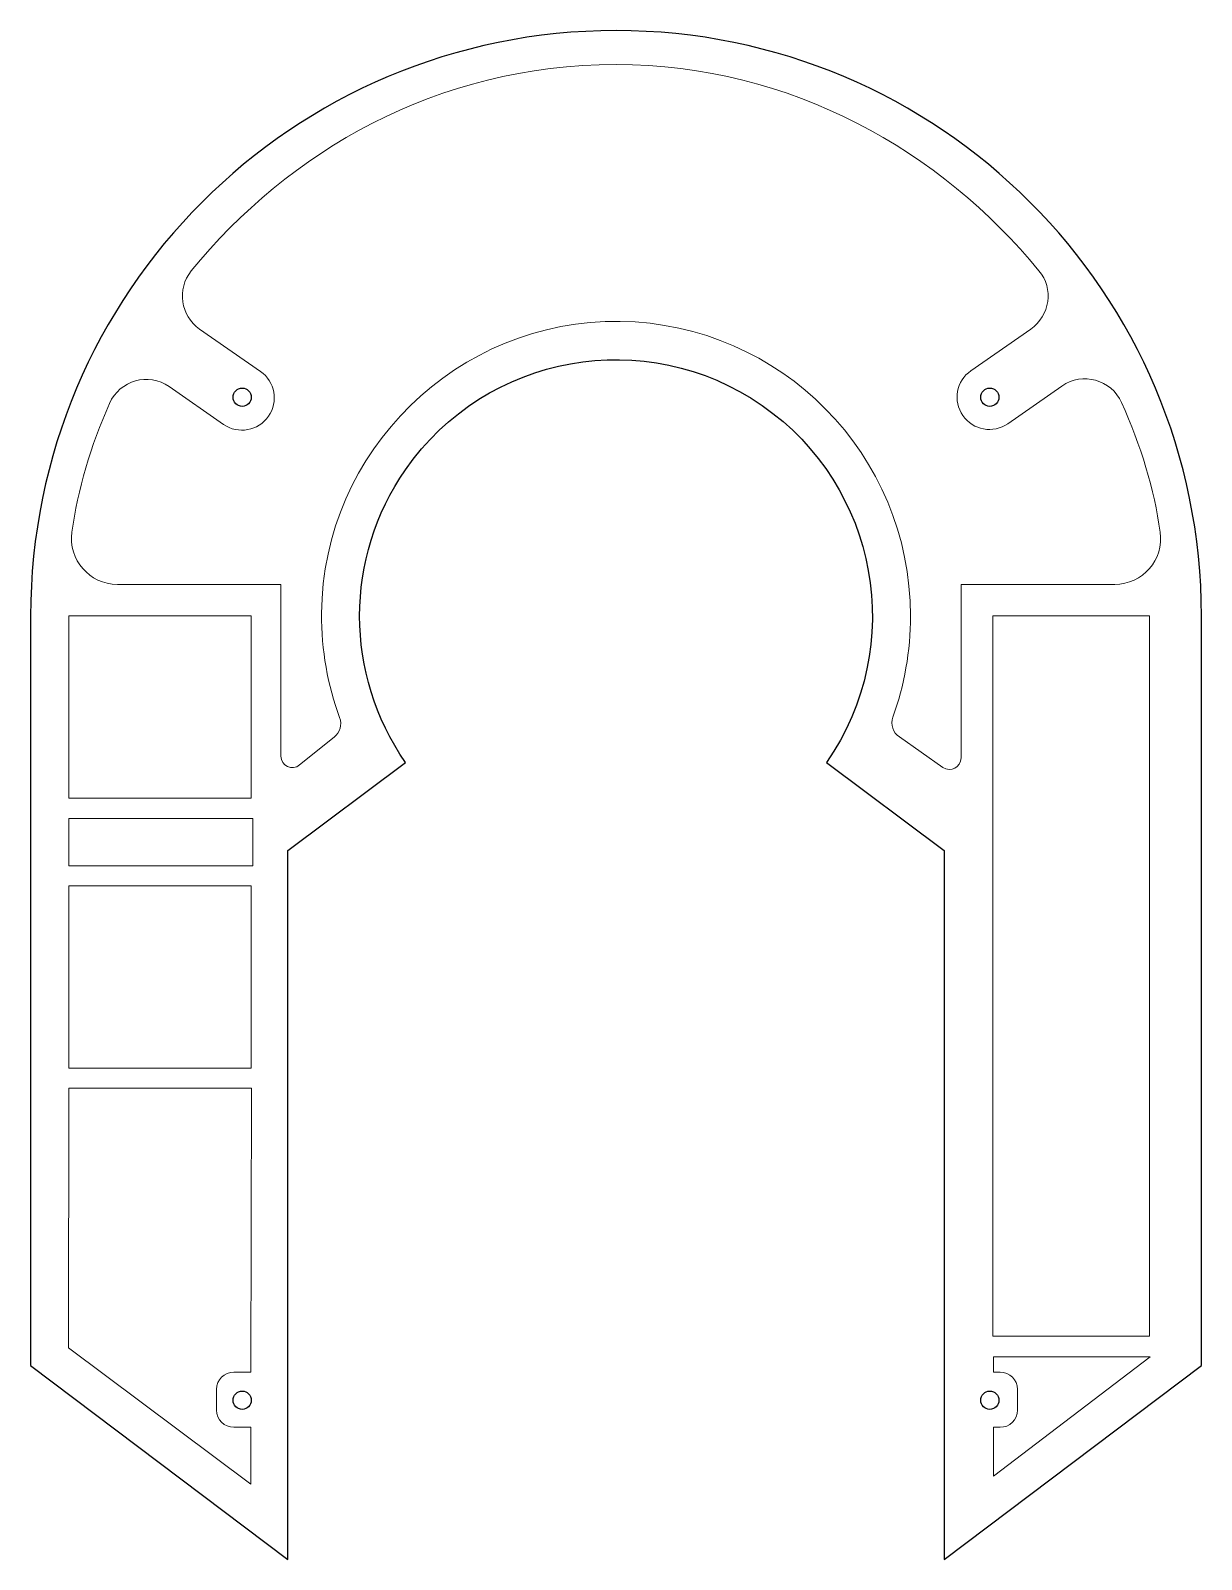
# Model space of a CAD drawing. Header units: millimetres. Extents: x 6 to 210, y -272 to -6.
import ezdxf

# ---------------------------------------------------------------- set-up
doc = ezdxf.new("R2010")
doc.units = ezdxf.units.MM
doc.header["$MEASUREMENT"] = 0
doc.layers.add('SOLARIS', color=7, linetype='Continuous', lineweight=0)

msp = doc.modelspace()

# ---------------------------------------------------------------- linework, layer by layer
at = {"layer": 'SOLARIS', "color": 18, "lineweight": 20, "true_color": 0x020202}
for points in [[(12.88, -139.87), (12.88, -108.12), (44.63, -108.12), (44.63, -139.87), (12.88, -139.87)], [(201.01, -108.12), (201.01, -233.53), (173.71, -233.53), (173.71, -108.12), (201.01, -108.12)], [(44.63, -186.86), (12.88, -186.86), (12.88, -155.11), (44.63, -155.11), (44.63, -186.86)]]:
    msp.add_lwpolyline(points, dxfattribs=at)
at = {"layer": 'SOLARIS', "color": 250, "lineweight": 20, "true_color": 0x231f20}
msp.add_lwpolyline([(12.88, -143.37), (44.88, -143.37), (44.88, -151.61), (12.88, -151.61)], close=True, dxfattribs=at)
at = {"layer": 'SOLARIS', "color": 18, "lineweight": 25, "true_color": 0x010101}
for centre in [(43.04, -70.05), (173.21, -70.05), (43.04, -244.67), (173.21, -244.67)]:
    msp.add_circle(centre, 1.59, dxfattribs=at)
msp.add_open_spline([(165.28, -148.97), (165.28, -148.97), (144.78, -133.62), (144.78, -133.62), (158.85, -113.38), (153.84, -85.56), (133.6, -71.5), (113.35, -57.43), (85.54, -62.43), (71.47, -82.68), (60.83, -97.99), (60.83, -118.31), (71.47, -133.62), (71.47, -133.62), (50.98, -148.97), (50.98, -148.97), (50.98, -148.97), (50.98, -272.39), (50.98, -272.39), (50.98, -272.39), (6.2, -238.65), (6.2, -238.65), (6.2, -238.65), (6.2, -108.15), (6.2, -108.15), (6.2, -51.85), (51.83, -6.22), (108.13, -6.22), (164.42, -6.22), (210.06, -51.85), (210.06, -108.15), (210.06, -108.15), (210.06, -238.65), (210.06, -238.65), (210.06, -238.65), (165.28, -272.39), (165.28, -272.39), (165.28, -272.39), (165.28, -148.97), (165.28, -148.97)], degree=3, knots=[0, 0, 0, 0, 1, 1, 1, 2, 2, 2, 3, 3, 3, 4, 4, 4, 5, 5, 5, 6, 6, 6, 7, 7, 7, 8, 8, 8, 9, 9, 9, 10, 10, 10, 11, 11, 11, 12, 12, 12, 13, 13, 13, 13], dxfattribs=at)
at = {"layer": 'SOLARIS', "color": 250, "lineweight": 20, "true_color": 0x231f20}
msp.add_open_spline([(53.04, -134.08), (53.04, -134.08), (59.08, -129.24), (59.08, -129.24), (60.1, -128.43), (60.46, -127.06), (60.01, -125.84), (57.93, -120.2), (56.81, -114.09), (56.86, -107.72), (57.07, -79.38), (80.54, -56.44), (108.88, -56.85), (136.85, -57.25), (159.4, -80.05), (159.4, -108.12), (159.4, -114.25), (158.32, -120.24), (156.34, -125.76), (155.88, -127.02), (156.35, -128.44), (157.46, -129.2), (157.46, -129.2), (165.06, -134.5), (165.06, -134.5), (166.38, -135.42), (168.2, -134.47), (168.2, -132.85), (168.2, -132.85), (168.2, -102.63), (168.2, -102.63), (168.2, -102.63), (194.96, -102.63), (194.96, -102.63), (199.82, -102.63), (203.57, -98.33), (202.88, -93.52), (201.83, -86.09), (199.54, -78.46), (196.16, -70.98), (194.35, -66.99), (189.38, -65.6), (185.78, -68.1), (185.78, -68.1), (176.34, -74.66), (176.34, -74.66), (173.79, -76.43), (170.29, -75.8), (168.52, -73.25), (168.52, -73.25), (168.52, -73.25), (168.52, -73.25), (166.75, -70.7), (167.38, -67.2), (169.93, -65.43), (169.93, -65.43), (180.34, -58.19), (180.34, -58.19), (183.69, -55.86), (184.37, -51.16), (181.77, -48.02), (164.73, -27.35), (138.82, -12.14), (108.13, -12.14), (76.86, -12.14), (51.04, -27.36), (34.18, -48.05), (31.61, -51.2), (32.29, -55.87), (35.63, -58.19), (35.63, -58.19), (46.22, -65.55), (46.22, -65.55), (48.77, -67.32), (49.4, -70.82), (47.62, -73.37), (47.62, -73.37), (47.62, -73.37), (47.62, -73.37), (45.85, -75.92), (42.35, -76.55), (39.8, -74.78), (39.8, -74.78), (30.34, -68.21), (30.34, -68.21), (26.73, -65.7), (21.73, -67.1), (19.94, -71.12), (16.65, -78.56), (14.42, -86.14), (13.38, -93.52), (12.7, -98.33), (16.45, -102.63), (21.31, -102.63), (21.31, -102.63), (49.79, -102.63), (49.79, -102.63), (49.79, -102.63), (49.79, -132.52), (49.79, -132.52), (49.79, -134.2), (51.74, -135.13), (53.04, -134.08)], degree=3, knots=[0, 0, 0, 0, 1, 1, 1, 2, 2, 2, 3, 3, 3, 4, 4, 4, 5, 5, 5, 6, 6, 6, 7, 7, 7, 8, 8, 8, 9, 9, 9, 10, 10, 10, 11, 11, 11, 12, 12, 12, 13, 13, 13, 14, 14, 14, 15, 15, 15, 16, 16, 16, 17, 17, 17, 18, 18, 18, 19, 19, 19, 20, 20, 20, 21, 21, 21, 22, 22, 22, 23, 23, 23, 24, 24, 24, 25, 25, 25, 26, 26, 26, 27, 27, 27, 28, 28, 28, 29, 29, 29, 30, 30, 30, 31, 31, 31, 32, 32, 32, 33, 33, 33, 34, 34, 34, 34], dxfattribs=at)
at = {"layer": 'SOLARIS', "color": 18, "lineweight": 20, "true_color": 0x000000}
for points, knots in [([(12.79, -235.56), (12.79, -235.56), (44.57, -259.26), (44.57, -259.26), (44.57, -259.26), (44.57, -249.39), (44.57, -249.39), (44.57, -249.39), (41.59, -249.39), (41.59, -249.39), (39.93, -249.39), (38.59, -248.05), (38.59, -246.39), (38.59, -246.39), (38.59, -242.78), (38.59, -242.78), (38.59, -241.12), (39.93, -239.78), (41.59, -239.78), (41.59, -239.78), (44.57, -239.78), (44.57, -239.78), (44.57, -239.78), (44.64, -190.36), (44.64, -190.36), (44.64, -190.36), (12.86, -190.36), (12.86, -190.36), (12.86, -190.36), (12.79, -235.56), (12.79, -235.56)], [0, 0, 0, 0, 1, 1, 1, 2, 2, 2, 3, 3, 3, 4, 4, 4, 5, 5, 5, 6, 6, 6, 7, 7, 7, 8, 8, 8, 9, 9, 9, 10, 10, 10, 10]), ([(173.84, -257.87), (173.84, -257.87), (173.84, -249.38), (173.84, -249.38), (173.84, -249.38), (175.01, -249.39), (175.01, -249.39), (176.67, -249.4), (178.02, -248.06), (178.02, -246.39), (178.02, -246.39), (178.02, -242.78), (178.02, -242.78), (178.02, -241.12), (176.67, -239.78), (175.01, -239.78), (175.01, -239.78), (173.84, -239.79), (173.84, -239.79), (173.84, -239.79), (173.84, -237.1), (173.84, -237.1), (173.84, -237.1), (201.15, -237.1), (201.15, -237.1), (201.15, -237.1), (173.84, -257.87), (173.84, -257.87)], [0, 0, 0, 0, 1, 1, 1, 2, 2, 2, 3, 3, 3, 4, 4, 4, 5, 5, 5, 6, 6, 6, 7, 7, 7, 8, 8, 8, 9, 9, 9, 9])]:
    msp.add_open_spline(points, degree=3, knots=knots, dxfattribs=at)

doc.saveas('drawing.dxf')
